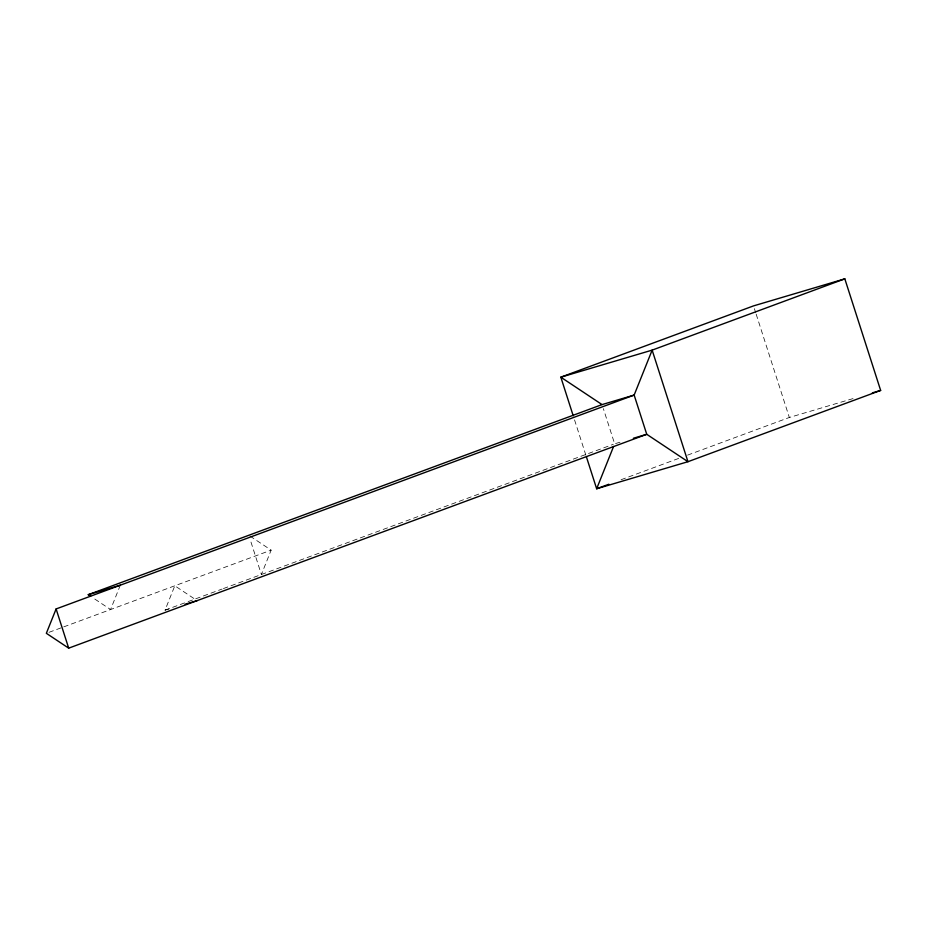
<?xml version="1.0" encoding="UTF-8"?>
<svg xmlns="http://www.w3.org/2000/svg" width="927" height="927" viewBox="0 0 927 927"><rect width="100%" height="100%" fill="white"/><g stroke="black" fill="none" stroke-linecap="round" stroke-linejoin="round"><path stroke-width="0.7" stroke-dasharray="4.63 3.48" d="M120.325 585.18L110.58 609.549L92.943 597.822M169.062 608.958L165.052 610.151L174.809 585.783L197.15 600.638M249.977 536.061L271.147 550.14L261.391 574.508L250.105 539.34M49.027 632.318L62.41 627.37M63.743 626.872L271.147 550.14M165.052 610.151L186.767 602.11M188.123 601.611L222.04 589.062M223.407 588.564L613.292 444.311M621.078 479.722L679.433 458.135M687.567 455.134L789.341 417.474L854.358 398.204M620.001 442.225L614.647 443.813L603.361 408.645M754.404 308.656L755.725 312.793M756.165 314.16L789.341 417.474M574.543 419.885L586.038 455.702"/><path stroke-width="1.39" d="M844.821 278.842L652.144 350.128L634.149 395.076L56.107 608.946L46.35 633.303L68.691 648.158L646.745 434.299L687.961 461.704L880.65 390.418L844.821 278.842L753.512 305.898L560.835 377.185L573.21 415.76M613.593 446.455L596.652 488.761L687.961 461.704L652.144 350.128L560.835 377.185L602.052 404.589L634.149 395.076L646.745 434.299L633.373 438.262M90.591 596.258L88.239 594.694L602.052 404.589M608.865 484.242L596.652 488.761L586.478 457.081M88.239 594.694L120.325 585.18M872.353 392.874L880.65 390.418M185.11 604.207L197.15 600.638M56.107 608.946L68.691 648.158"/></g></svg>
